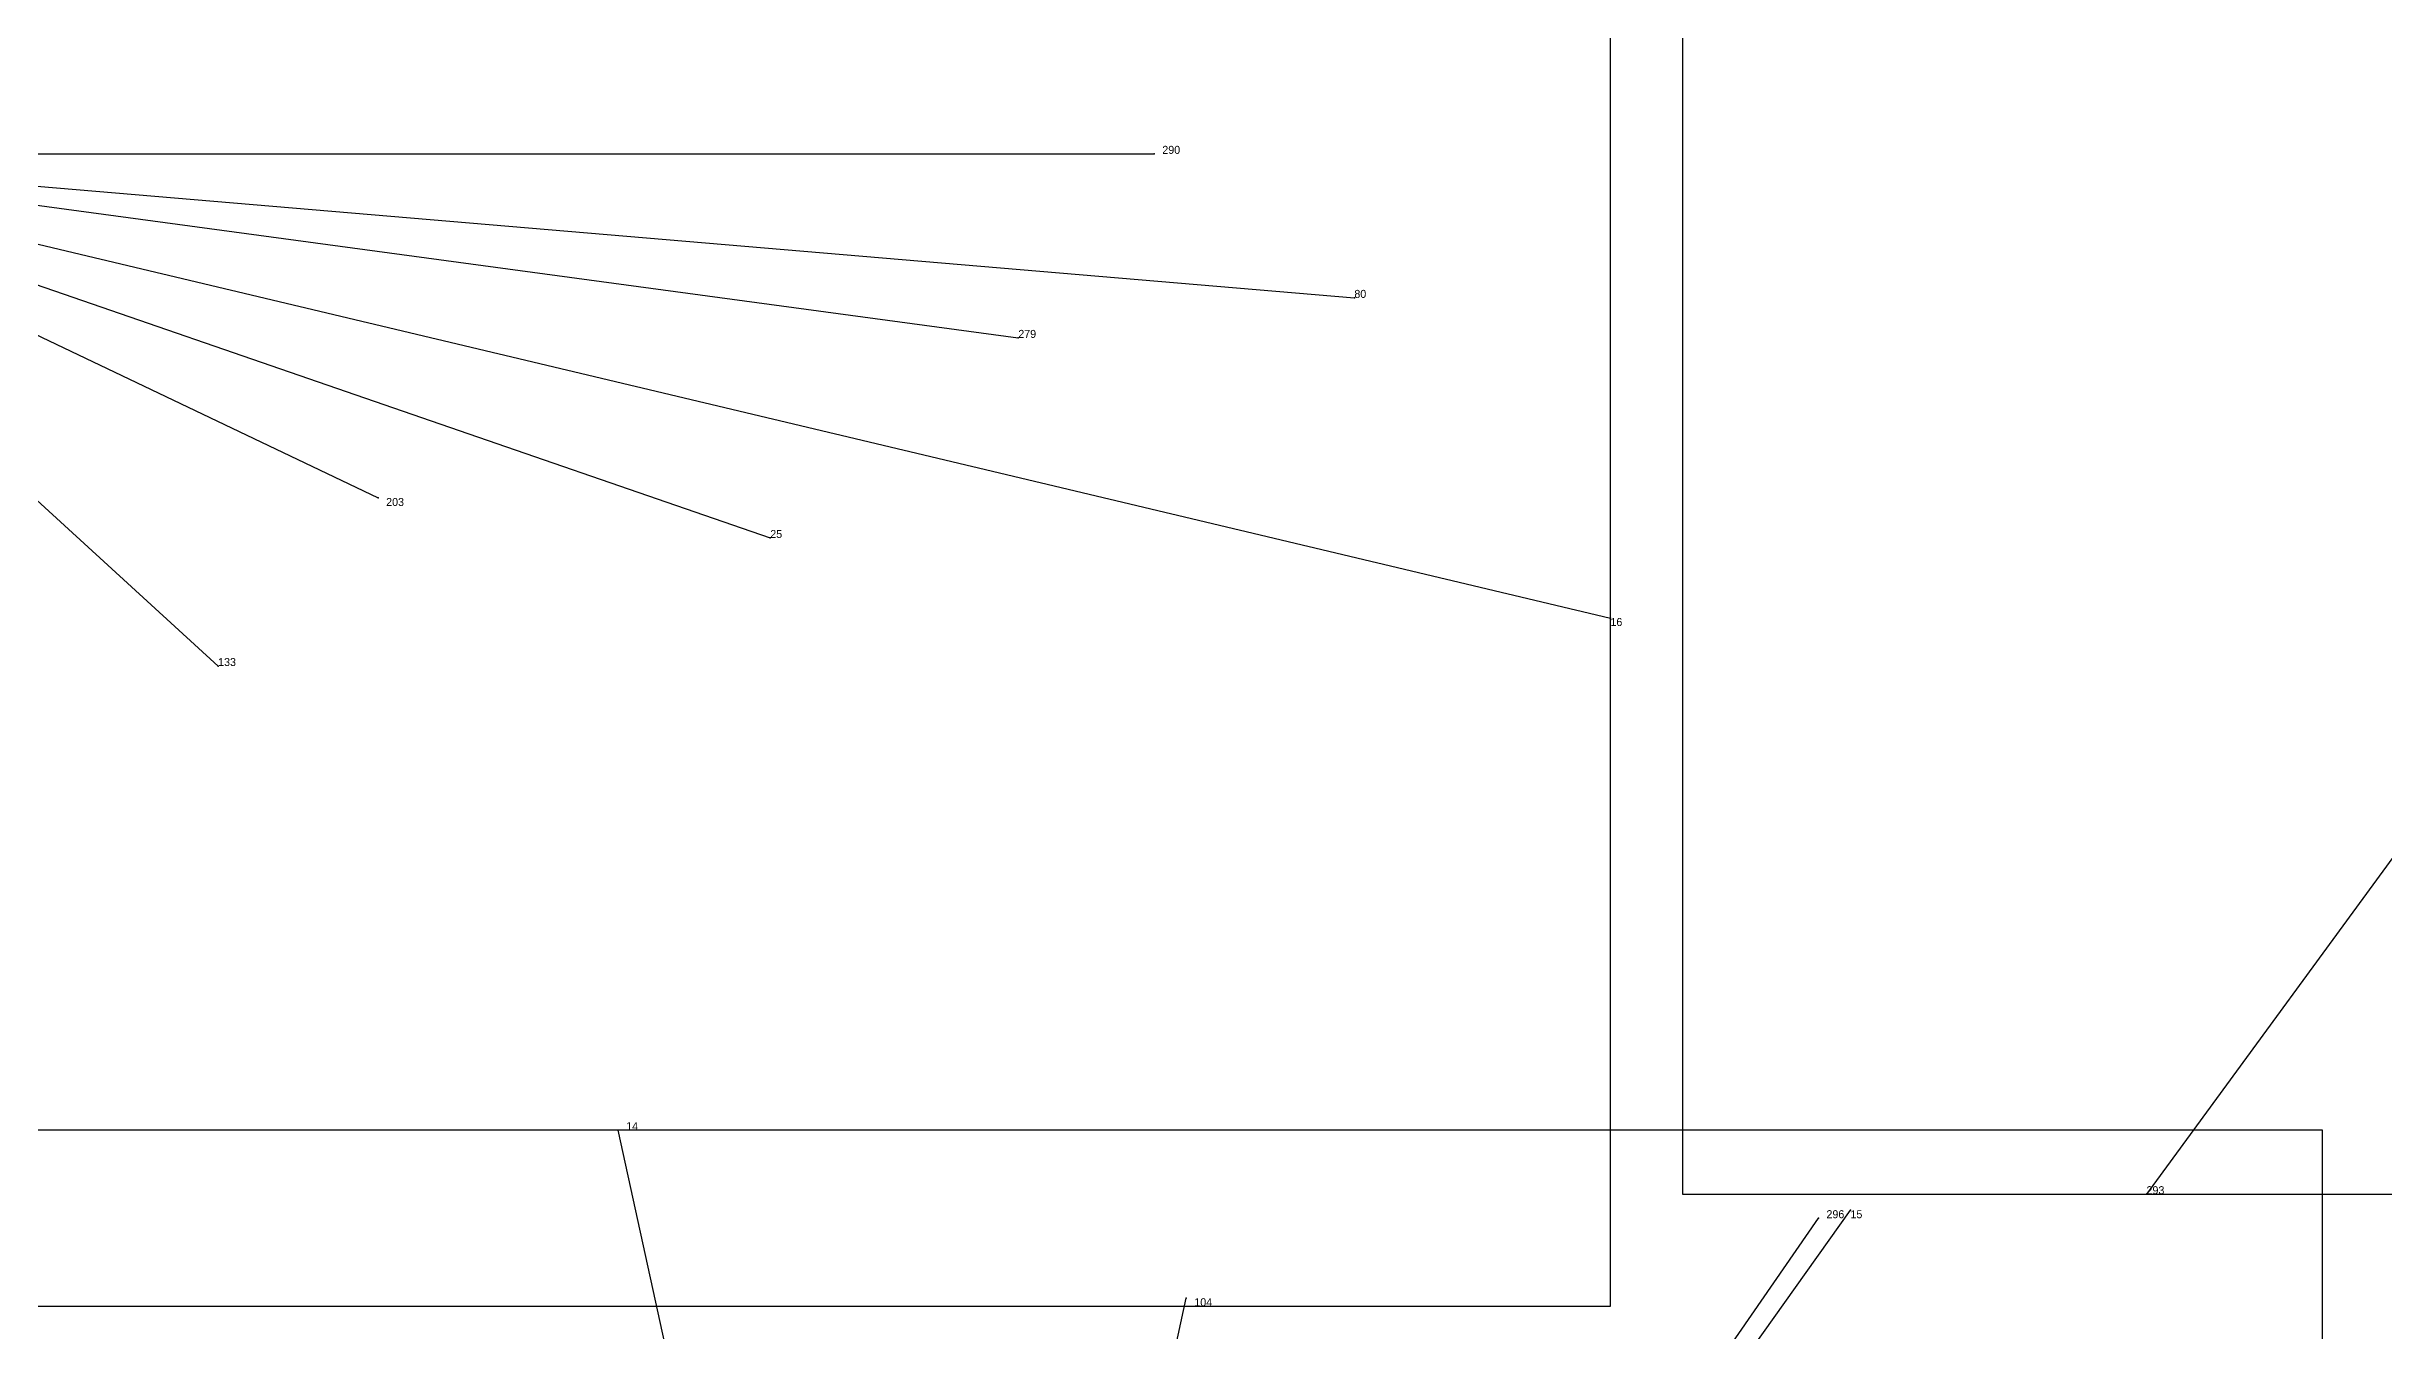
# Model space of a CAD drawing. Extents: x 0.01 to 1, y 0.004 to 0.997.
# Drawn here: x 0.2276 to 0.5196, y 0.243 to 0.4034 of the extents above; entities that cross this region are included whole.
import ezdxf

# ---------------------------------------------------------------- set-up
doc = ezdxf.new("R2010")
doc.units = 0
for name, color, linetype in [('Clients', 3, 'CONTINUOUS'), ('Facilities_lines', 3, 'CONTINUOUS'), ('Min_max_boxes', 1, 'CONTINUOUS'), ('Normals', 1, 'CONTINUOUS'), ('Source_points', 5, 'CONTINUOUS'), ('Text', 3, 'CONTINUOUS')]:
    doc.layers.add(name, color=color, linetype=linetype)

msp = doc.modelspace()

# ---------------------------------------------------------------- linework, layer by layer
at = {"layer": 'Clients', "color": 5}
for p in [(0.366, 0.39), (0.391, 0.372), (0.349, 0.367), (0.269, 0.347), (0.318, 0.342), (0.423, 0.332), (0.249, 0.326), (0.299, 0.268), (0.49, 0.26), (0.449, 0.257), (0.453, 0.258), (0.37, 0.247)]:
    msp.add_point(p, dxfattribs=at)
at = {"layer": 'Facilities_lines', "color": 3}
for p, q in [((0.618, 0.435), (0.49, 0.26)), ((0.179, 0.39), (0.423, 0.332)), ((0.179, 0.39), (0.391, 0.372)), ((0.179, 0.39), (0.318, 0.342)), ((0.179, 0.39), (0.249, 0.326)), ((0.179, 0.39), (0.269, 0.347)), ((0.179, 0.39), (0.349, 0.367)), ((0.179, 0.39), (0.366, 0.39)), ((0.337, 0.095), (0.299, 0.268)), ((0.337, 0.095), (0.453, 0.258)), ((0.337, 0.095), (0.449, 0.257)), ((0.337, 0.095), (0.37, 0.247))]:
    msp.add_line(p, q, dxfattribs=at)
at = {"layer": 'Min_max_boxes', "color": 1}
for p, q in [((0.432, 0.554), (0.432, 0.26)), ((0.432, 0.554), (0.432, 0.26)), ((0.423, 0.246), (0.423, 0.52)), ((0.423, 0.246), (0.423, 0.52)), ((0.512, 0.268), (0.021, 0.268)), ((0.512, 0.268), (0.021, 0.268)), ((0.512, 0.016), (0.512, 0.268)), ((0.512, 0.016), (0.512, 0.268)), ((0.512, 0.268), (0.512, 0.268)), ((0.432, 0.26), (0.759, 0.26)), ((0.432, 0.26), (0.759, 0.26)), ((0.432, 0.26), (0.432, 0.26)), ((0.018, 0.246), (0.423, 0.246)), ((0.018, 0.246), (0.423, 0.246)), ((0.423, 0.246), (0.423, 0.246))]:
    msp.add_line(p, q, dxfattribs=at)
at = {"layer": 'Normals', "color": 1}
for p, q in [((0.366, 0.39), (0.366, 0.39, 0.1)), ((0.391, 0.372), (0.391, 0.372, 0.1)), ((0.349, 0.367), (0.349, 0.367, 0.1)), ((0.269, 0.347), (0.269, 0.347, 0.1)), ((0.318, 0.342), (0.318, 0.342, 0.1)), ((0.423, 0.332), (0.423, 0.332, 0.1)), ((0.249, 0.326), (0.249, 0.326, 0.1)), ((0.299, 0.268), (0.299, 0.268, 0.1)), ((0.49, 0.26), (0.49, 0.26, 0.1)), ((0.449, 0.257), (0.449, 0.257, 0.1)), ((0.453, 0.258), (0.453, 0.258, 0.1)), ((0.37, 0.247), (0.37, 0.247, 0.1))]:
    msp.add_line(p, q, dxfattribs=at)
at = {"layer": 'Source_points', "color": 5}
for p in [(0.366, 0.39), (0.391, 0.372), (0.349, 0.367), (0.269, 0.347), (0.318, 0.342), (0.423, 0.332), (0.249, 0.326), (0.299, 0.268), (0.49, 0.26), (0.449, 0.257), (0.453, 0.258), (0.37, 0.247)]:
    msp.add_point(p, dxfattribs=at)

# ---------------------------------------------------------------- texts
at = {"layer": 'Text', "color": 3}
for s, p in [('290', (0.367, 0.39)), ('80', (0.391, 0.372)), ('279', (0.349, 0.367)), ('203', (0.27, 0.346)), ('25', (0.318, 0.342)), ('16', (0.423, 0.331)), ('133', (0.249, 0.326)), ('14', (0.3, 0.268)), ('293', (0.49, 0.26)), ('296', (0.45, 0.257)), ('15', (0.453, 0.257)), ('104', (0.371, 0.246))]:
    msp.add_text(s, height=0.001, dxfattribs=at).set_placement(p)

doc.saveas('drawing.dxf')
